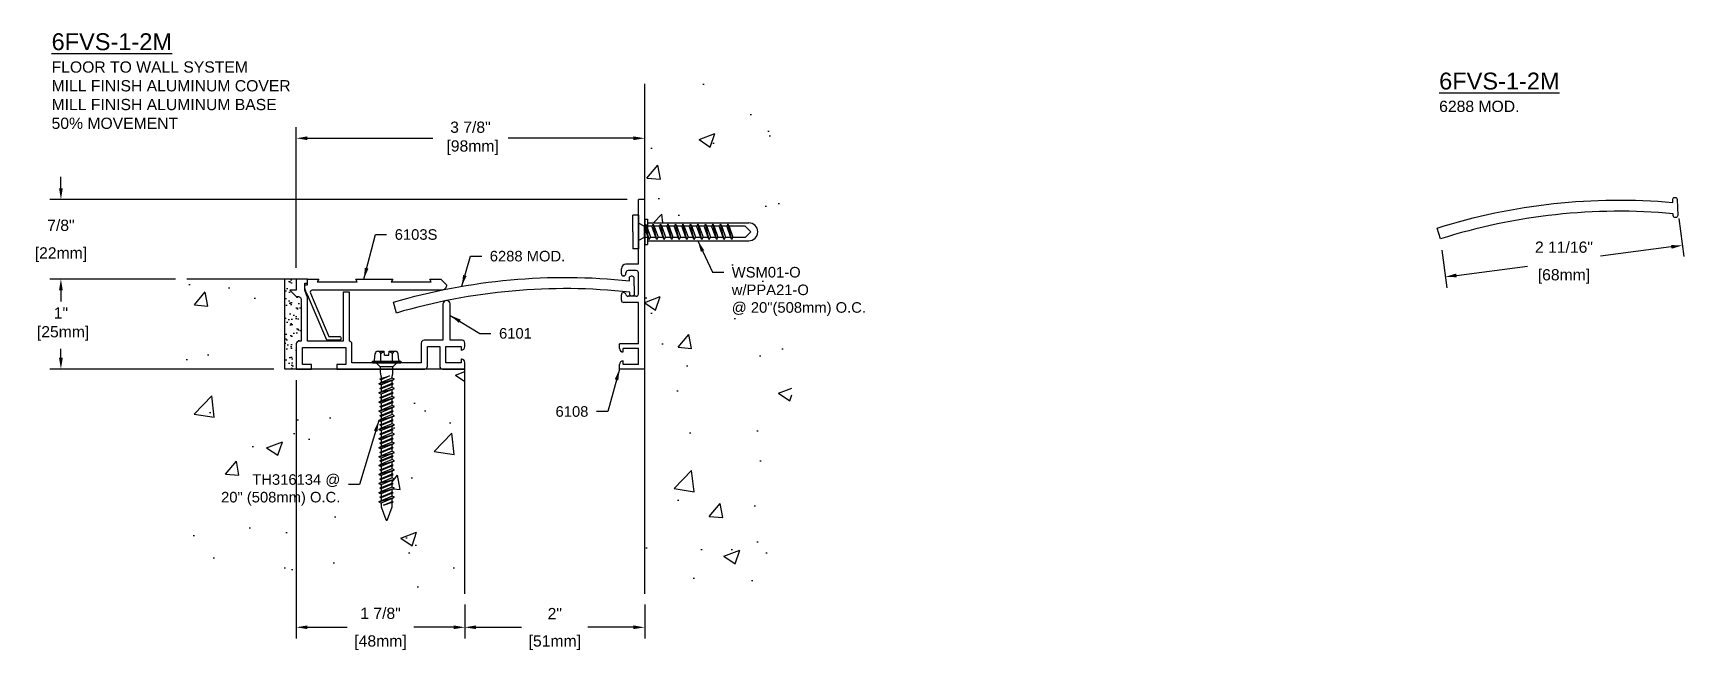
# Model space of a CAD drawing. Header units: inches. Extents: x 25.6 to 43.9, y 10.4 to 17.3.
import ezdxf

# ---------------------------------------------------------------- set-up
doc = ezdxf.new("R2010")
doc.units = ezdxf.units.IN
doc.header["$MEASUREMENT"] = 0
for name, color, linetype in [('Anchors', 4, 'Continuous'), ('Conditions', 1, 'Continuous'), ('Dimensions', 3, 'Continuous'), ('Metals', 7, 'Continuous'), ('Text', 2, 'Continuous')]:
    doc.layers.add(name, color=color, linetype=linetype)
doc.styles.add('arial', font='arial.ttf')
doc.styles.get("Standard").update_dxf_attribs({"font": 'arial.ttf'})
doc.dimstyles.new('ARIAL', dxfattribs={"dimtxt": 0.125, "dimasz": 0.125, "dimexe": 0.125, "dimexo": 0.125, "dimgap": 0.09, "dimtad": 0, "dimtih": 1, "dimtoh": 1, "dimdec": 4, "dimzin": 3, "dimdsep": 46, "dimlunit": 4, "dimtxsty": 'arial', "dimcen": 0.09, "dimadec": 0, "dimazin": 0, "dimtfac": 1, "dimtdec": 4, "dimtofl": 0, "dimtmove": 0, "dimatfit": 3, "dimfxl": 0, "dimfrac": 2, "dimtolj": 1, "dimtzin": 0, "dimarcsym": 0})

# ---------------------------------------------------------------- blocks, each defined once
blk = doc.blocks.new('6103S')
blk.add_lwpolyline([(-0.407, -0.285), (-0.549, -0.285), (-0.765, 0.218, -0.131528), (-0.794, 0.327), (-0.794, 0.329), (-0.764, 0.329), (-0.764, 0.394), (-0.639, 0.394), (-0.657, 0.364), (-0.211, 0.364), (-0.228, 0.394), (0.184, 0.394), (0.166, 0.364), (0.612, 0.364), (0.595, 0.394), (0.72, 0.394), (0.783, 0.331, -0.414214), (0.721, 0.269), (-0.714, 0.269, 0.577187), (-0.731, 0.239), (-0.527, -0.245), (-0.407, -0.245)], format="xyb")
blk.add_arc((-0.407, -0.265), 0.02, 269.652, 89.1599)
blk = doc.blocks.new('6108')
for p, q in [((-0.743, -0.003), (-0.743, 0.277)), ((-0.743, 0.277), (-0.692, 0.277)), ((-0.693, 0.067), (-0.693, 0.237)), ((-0.693, 0.237), (-0.653, 0.237)), ((-0.653, 0.237), (-0.653, 0.238)), ((-0.553, 0.237), (-0.553, 0.238)), ((-0.553, 0.237), (-0.513, 0.237)), ((-0.514, 0.277), (-0.463, 0.277)), ((-0.513, 0.067), (-0.513, 0.237)), ((-0.463, 0.067), (-0.463, 0.277)), ((-0.003, 0.067), (-0.003, 0.233)), ((0.021, 0.257), (0.083, 0.257)), ((0.107, 0.231), (0.107, 0.233)), ((0.292, 0.231), (0.292, 0.233)), ((0.316, 0.257), (0.372, 0.257)), ((0.316, 0.207), (0.328, 0.207)), ((0.422, 0.067), (0.422, 0.207)), ((-0.693, 0.067), (-0.513, 0.067)), ((-0.463, 0.067), (-0.003, 0.067)), ((0.067, 0.091), (0.067, 0.183)), ((0.091, 0.067), (0.328, 0.067)), ((0.352, 0.091), (0.352, 0.183)), ((0.422, 0.067), (1.142, 0.067)), ((1.142, -0.003), (1.142, 0.067)), ((-0.743, -0.003), (1.142, -0.003))]:
    blk.add_line(p, q)
for centre, radius, start, end in [((-0.692, 0.238), 0.039, 0, 90), ((-0.514, 0.238), 0.039, 90, 180), ((0.021, 0.233), 0.024, 90, 180), ((0.092, 0.183), 0.025, 100.5837, 179.9997), ((0.083, 0.233), 0.024, 0, 90), ((0.083, 0.231), 0.024, 280.584, 0), ((0.316, 0.233), 0.024, 90, 180), ((0.316, 0.231), 0.024, 180, 270), ((0.328, 0.183), 0.024, 0, 90), ((0.372, 0.207), 0.05, 0, 90), ((0.091, 0.091), 0.024, 180, 270), ((0.328, 0.091), 0.024, 270, 0)]:
    blk.add_arc(centre, radius, start, end)
blk = doc.blocks.new('PPA21')
for p, q in [((0.14, 0.03), (-0.14, 0.03)), ((-0.14, 0.03), (-0.14, 0)), ((0.14, 0), (-0.14, 0)), ((-0.1, 0), (-0.1, -1.128)), ((0.1, 0), (0.1, -1.128)), ((0.14, 0.03), (0.14, 0)), ((0.001, -1.227), (-0.001, -1.227))]:
    blk.add_line(p, q)
for centre, start, end in [((-0.001, -1.128), 180, 270), ((0.001, -1.128), 270, 0)]:
    blk.add_arc(centre, 0.099, start, end)
blk = doc.blocks.new('WSM01')
for p, q in [((0.005, 0.063), (-0.183, 0.063)), ((-0.183, 0.001), (-0.183, 0.063)), ((0.192, 0.001), (-0.183, 0.001)), ((-0.058, -0.064), (-0.093, 0.001)), ((0.005, 0.063), (0.192, 0.063)), ((0.067, -0.064), (0.103, 0.001)), ((0.192, 0.001), (0.192, 0.063)), ((-0.081, -0.12), (0.091, -0.078)), ((-0.081, -0.12), (-0.055, -0.106)), ((-0.081, -0.12), (-0.055, -0.134)), ((-0.081, -0.203), (0.091, -0.162)), ((-0.058, -0.107), (-0.058, -0.064)), ((0.067, -0.064), (-0.058, -0.064)), ((-0.058, -0.191), (-0.058, -0.133)), ((0.065, -0.064), (-0.055, -0.106)), ((0.065, -0.093), (-0.055, -0.134)), ((0.065, -0.147), (-0.055, -0.189)), ((0.065, -0.176), (-0.055, -0.218)), ((0.091, -0.078), (0.065, -0.064)), ((0.091, -0.078), (0.065, -0.093)), ((0.091, -0.162), (0.065, -0.147)), ((0.091, -0.162), (0.065, -0.176)), ((0.067, -0.065), (0.067, -0.064)), ((0.067, -0.149), (0.067, -0.092)), ((0.067, -0.232), (0.067, -0.175)), ((-0.081, -0.203), (-0.055, -0.189)), ((-0.081, -0.203), (-0.055, -0.218)), ((-0.081, -0.287), (0.091, -0.245)), ((-0.081, -0.287), (-0.055, -0.272)), ((-0.081, -0.287), (-0.055, -0.301)), ((-0.081, -0.37), (0.091, -0.328)), ((-0.081, -0.37), (-0.055, -0.356)), ((-0.058, -0.274), (-0.058, -0.216)), ((-0.058, -0.357), (-0.058, -0.3)), ((0.065, -0.231), (-0.055, -0.272)), ((0.065, -0.259), (-0.055, -0.301)), ((0.065, -0.314), (-0.055, -0.356)), ((0.065, -0.343), (-0.055, -0.384)), ((0.091, -0.245), (0.065, -0.231)), ((0.091, -0.245), (0.065, -0.259)), ((0.091, -0.328), (0.065, -0.314)), ((0.091, -0.328), (0.065, -0.343)), ((0.067, -0.315), (0.067, -0.258)), ((0.067, -0.399), (0.067, -0.342)), ((-0.081, -0.37), (-0.055, -0.384)), ((-0.081, -0.453), (0.091, -0.412)), ((-0.081, -0.453), (-0.055, -0.439)), ((-0.081, -0.453), (-0.055, -0.468)), ((-0.081, -0.537), (0.091, -0.495)), ((-0.081, -0.537), (-0.055, -0.522)), ((-0.081, -0.537), (-0.055, -0.551)), ((-0.058, -0.441), (-0.058, -0.383)), ((-0.058, -0.524), (-0.058, -0.466)), ((-0.058, -0.607), (-0.058, -0.55)), ((0.065, -0.397), (-0.055, -0.439)), ((0.065, -0.426), (-0.055, -0.468)), ((0.065, -0.481), (-0.055, -0.522)), ((0.065, -0.509), (-0.055, -0.551)), ((0.091, -0.412), (0.065, -0.397)), ((0.091, -0.412), (0.065, -0.426)), ((0.091, -0.495), (0.065, -0.481)), ((0.091, -0.495), (0.065, -0.509)), ((0.067, -0.482), (0.067, -0.425)), ((0.067, -0.565), (0.067, -0.508)), ((-0.081, -0.62), (0.091, -0.578)), ((-0.081, -0.62), (-0.055, -0.606)), ((-0.081, -0.62), (-0.055, -0.634)), ((-0.081, -0.703), (0.091, -0.662)), ((-0.081, -0.703), (-0.055, -0.689)), ((-0.081, -0.703), (-0.055, -0.718)), ((-0.058, -0.691), (-0.058, -0.633)), ((-0.058, -0.774), (-0.058, -0.716)), ((0.065, -0.564), (-0.055, -0.606)), ((0.065, -0.593), (-0.055, -0.634)), ((0.065, -0.647), (-0.055, -0.689)), ((0.065, -0.676), (-0.055, -0.718)), ((0.065, -0.731), (-0.055, -0.772)), ((0.091, -0.578), (0.065, -0.564)), ((0.091, -0.578), (0.065, -0.593)), ((0.091, -0.662), (0.065, -0.647)), ((0.091, -0.662), (0.065, -0.676)), ((0.091, -0.745), (0.065, -0.731)), ((0.067, -0.649), (0.067, -0.592)), ((0.067, -0.732), (0.067, -0.675)), ((-0.081, -0.787), (0.091, -0.745)), ((-0.081, -0.787), (-0.055, -0.772)), ((-0.081, -0.787), (-0.055, -0.801)), ((-0.081, -0.87), (0.091, -0.828)), ((-0.081, -0.87), (-0.055, -0.856)), ((-0.081, -0.87), (-0.055, -0.884)), ((-0.081, -0.953), (0.091, -0.912)), ((-0.058, -0.857), (-0.058, -0.8)), ((-0.058, -0.941), (-0.058, -0.883)), ((0.065, -0.759), (-0.055, -0.801)), ((0.065, -0.814), (-0.055, -0.856)), ((0.065, -0.843), (-0.055, -0.884)), ((0.065, -0.897), (-0.055, -0.939)), ((0.091, -0.745), (0.065, -0.759)), ((0.091, -0.828), (0.065, -0.814)), ((0.091, -0.828), (0.065, -0.843)), ((0.091, -0.912), (0.065, -0.897)), ((0.091, -0.912), (0.065, -0.926)), ((0.067, -0.815), (0.067, -0.758)), ((0.067, -0.899), (0.067, -0.842)), ((-0.081, -0.953), (-0.055, -0.939)), ((-0.081, -0.953), (-0.055, -0.968)), ((-0.081, -1.037), (0.091, -0.995)), ((-0.081, -1.037), (-0.055, -1.022)), ((-0.081, -1.037), (-0.055, -1.051)), ((-0.058, -1.024), (-0.058, -0.966)), ((-0.058, -1.187), (-0.058, -1.05)), ((0.065, -0.926), (-0.055, -0.968)), ((0.065, -0.981), (-0.055, -1.022)), ((0.065, -1.009), (-0.055, -1.051)), ((0.091, -0.995), (0.065, -0.981)), ((0.091, -0.995), (0.065, -1.009)), ((0.067, -0.982), (0.067, -0.925)), ((0.067, -1.187), (0.067, -1.008)), ((0.005, -1.249), (-0.058, -1.187)), ((0.005, -1.249), (0.067, -1.187))]:
    blk.add_line(p, q)
blk = doc.blocks.new('*D5')
at = {"layer": 'Defpoints', "color": 0}
for p in [(30.371, 11.052), (32.371, 11.052), (30.371, 10.675)]:
    blk.add_point(p, dxfattribs=at)
at = {"layer": 'Dimensions', "color": 0, "lineweight": -2}
for p, q in [((30.371, 10.927), (30.371, 10.55)), ((32.371, 10.927), (32.371, 10.55)), ((30.496, 10.675), (31.001, 10.675)), ((32.246, 10.675), (31.74, 10.675))]:
    blk.add_line(p, q, dxfattribs=at)
at = {"layer": 'Dimensions', "color": 0}
for points in [[(30.496, 10.696), (30.496, 10.655), (30.371, 10.675)], [(32.246, 10.696), (32.246, 10.655), (32.371, 10.675)]]:
    blk.add_solid(points, dxfattribs=at)
at = {"layer": 'Dimensions', "color": 0, "char_height": 0.125, "attachment_point": 5, "style": 'arial'}
for s, insert in [('\\A1;2"', (31.371, 10.828)), ('\\A1;[51mm]', (31.371, 10.505))]:
    blk.add_mtext(s, dxfattribs=dict(at, insert=insert))
blk = doc.blocks.new('*D6')
at = {"layer": 'Defpoints', "color": 0}
for p in [(28.496, 13.546), (30.371, 11.046), (30.371, 10.675)]:
    blk.add_point(p, dxfattribs=at)
at = {"layer": 'Dimensions', "color": 0, "lineweight": -2}
for p, q in [((28.496, 13.421), (28.496, 10.55)), ((30.371, 10.921), (30.371, 10.55)), ((28.621, 10.675), (29.064, 10.675)), ((30.246, 10.675), (29.803, 10.675))]:
    blk.add_line(p, q, dxfattribs=at)
at = {"layer": 'Dimensions', "color": 0}
for points in [[(28.621, 10.696), (28.621, 10.655), (28.496, 10.675)], [(30.246, 10.696), (30.246, 10.655), (30.371, 10.675)]]:
    blk.add_solid(points, dxfattribs=at)
at = {"layer": 'Dimensions', "color": 0, "char_height": 0.125, "attachment_point": 5, "style": 'arial'}
for s, insert in [('\\A1;1 7/8"', (29.433, 10.83)), ('\\A1;[48mm]', (29.433, 10.505))]:
    blk.add_mtext(s, dxfattribs=dict(at, insert=insert))
blk = doc.blocks.new('*D7')
at = {"layer": 'Defpoints', "color": 0}
for p in [(27.279, 14.546), (25.879, 13.546), (28.371, 13.546)]:
    blk.add_point(p, dxfattribs=at)
at = {"layer": 'Dimensions', "color": 0, "lineweight": -2}
for p, q in [((27.154, 14.546), (25.754, 14.546)), ((25.879, 14.421), (25.879, 14.321)), ((25.879, 13.671), (25.879, 13.771)), ((28.246, 13.546), (25.754, 13.546))]:
    blk.add_line(p, q, dxfattribs=at)
at = {"layer": 'Dimensions', "color": 0}
for points in [[(25.858, 14.421), (25.9, 14.421), (25.879, 14.546)], [(25.858, 13.671), (25.9, 13.671), (25.879, 13.546)]]:
    blk.add_solid(points, dxfattribs=at)
at = {"layer": 'Dimensions', "color": 0, "insert": (25.879, 14.046), "char_height": 0.125, "attachment_point": 5, "style": 'arial'}
blk.add_mtext('\\A1;1"\\P [25mm]', dxfattribs=at)
blk = doc.blocks.new('*D8')
at = {"layer": 'Defpoints', "color": 0}
for p in [(28.496, 16.111), (32.371, 15.431), (28.496, 14.546)]:
    blk.add_point(p, dxfattribs=at)
at = {"layer": 'Dimensions', "color": 0, "lineweight": -2}
for p, q in [((28.496, 14.671), (28.496, 16.236)), ((32.371, 15.556), (32.371, 16.236)), ((28.621, 16.111), (30.015, 16.111)), ((32.246, 16.111), (30.851, 16.111))]:
    blk.add_line(p, q, dxfattribs=at)
at = {"layer": 'Dimensions', "color": 0}
for points in [[(28.621, 16.132), (28.621, 16.09), (28.496, 16.111)], [(32.246, 16.132), (32.246, 16.09), (32.371, 16.111)]]:
    blk.add_solid(points, dxfattribs=at)
at = {"layer": 'Dimensions', "color": 0, "insert": (30.433, 16.111), "char_height": 0.125, "attachment_point": 5, "style": 'arial'}
blk.add_mtext('\\A1;3 7/8"\\P [98mm]', dxfattribs=at)
blk = doc.blocks.new('*D9')
at = {"layer": 'Defpoints', "color": 0}
for p in [(32.301, 15.431), (25.879, 14.546), (27.279, 14.546)]:
    blk.add_point(p, dxfattribs=at)
at = {"layer": 'Dimensions', "color": 0, "lineweight": -2}
for p, q in [((25.879, 15.556), (25.879, 15.681)), ((32.176, 15.431), (25.754, 15.431)), ((27.154, 14.546), (25.754, 14.546)), ((25.879, 14.421), (25.879, 14.296))]:
    blk.add_line(p, q, dxfattribs=at)
at = {"layer": 'Dimensions', "color": 0}
for points in [[(25.858, 15.556), (25.9, 15.556), (25.879, 15.431)], [(25.858, 14.421), (25.9, 14.421), (25.879, 14.546)]]:
    blk.add_solid(points, dxfattribs=at)
at = {"layer": 'Dimensions', "color": 0, "char_height": 0.125, "attachment_point": 5, "style": 'arial'}
for s, insert in [('\\A1;7/8"', (25.879, 15.143)), ('\\A1;[22mm]', (25.879, 14.818))]:
    blk.add_mtext(s, dxfattribs=dict(at, insert=insert))
blk = doc.blocks.new('*D14')
at = {"layer": 'Defpoints', "color": 0}
for p in [(43.855, 15.342), (41.219, 14.993), (43.911, 14.92)]:
    blk.add_point(p, dxfattribs=at)
at = {"layer": 'Dimensions', "color": 0, "lineweight": -2}
for p, q in [((43.872, 15.218), (43.928, 14.796)), ((43.787, 14.903), (42.999, 14.799)), ((41.235, 14.869), (41.291, 14.447)), ((41.398, 14.587), (42.187, 14.691))]:
    blk.add_line(p, q, dxfattribs=at)
at = {"layer": 'Dimensions', "color": 0}
for points in [[(43.785, 14.924), (43.79, 14.883), (43.911, 14.92)], [(41.396, 14.608), (41.401, 14.566), (41.275, 14.571)]]:
    blk.add_solid(points, dxfattribs=at)
at = {"layer": 'Dimensions', "color": 0, "char_height": 0.125, "attachment_point": 5, "style": 'arial'}
for s, insert in [('\\A1;2 11/16"', (42.593, 14.9)), ('\\A1;[68mm]', (42.593, 14.575))]:
    blk.add_mtext(s, dxfattribs=dict(at, insert=insert))
blk = doc.blocks.new('TH316134')
for p, q in [((-0.157, 0.019), (0.157, 0.019)), ((-0.157, 0), (-0.157, 0.019)), ((-0.157, 0), (0.157, 0)), ((-0.135, 0.029), (-0.129, 0.1)), ((-0.115, 0), (-0.07, -0.045)), ((-0.097, 0.127), (-0.027, 0.127)), ((-0.065, 0.019), (-0.065, 0.1)), ((-0.023, 0.083), (-0.027, 0.127)), ((-0.023, 0.083), (0.023, 0.083)), ((0.023, 0.083), (0.027, 0.127)), ((0.027, 0.127), (0.097, 0.127)), ((0.064, 0.019), (0.064, 0.1)), ((0.115, 0), (0.07, -0.045)), ((0.135, 0.029), (0.129, 0.1)), ((0.157, 0.019), (0.157, 0)), ((-0.074, -0.184), (0.032, -0.147)), ((0.032, -0.147), (-0.062, -0.19)), ((-0.062, -0.177), (0.032, -0.147)), ((0.062, -0.171), (-0.062, -0.221)), ((-0.086, -0.234), (0.086, -0.184)), ((-0.086, -0.336), (0.086, -0.285)), ((-0.074, -0.285), (0.074, -0.234)), ((-0.074, -0.387), (0.074, -0.336)), ((0.062, -0.197), (-0.062, -0.247)), ((-0.062, -0.279), (0.062, -0.228)), ((0.062, -0.241), (-0.062, -0.291)), ((0.062, -0.272), (-0.062, -0.323)), ((0.062, -0.298), (-0.062, -0.349)), ((-0.062, -0.381), (0.062, -0.33)), ((0.062, -0.342), (-0.062, -0.393)), ((-0.086, -0.437), (0.086, -0.387)), ((-0.086, -0.539), (0.086, -0.488)), ((-0.074, -0.488), (0.074, -0.437)), ((-0.074, -0.59), (0.074, -0.539)), ((0.062, -0.374), (-0.062, -0.425)), ((0.062, -0.4), (-0.062, -0.45)), ((-0.062, -0.482), (0.062, -0.431)), ((0.062, -0.444), (-0.062, -0.494)), ((0.062, -0.475), (-0.062, -0.526)), ((0.062, -0.501), (-0.062, -0.552)), ((-0.062, -0.584), (0.062, -0.533)), ((0.062, -0.545), (-0.062, -0.596)), ((-0.086, -0.641), (0.086, -0.59)), ((-0.086, -0.742), (0.086, -0.691)), ((-0.074, -0.691), (0.074, -0.641)), ((0.062, -0.577), (-0.062, -0.628)), ((0.062, -0.603), (-0.062, -0.654)), ((-0.062, -0.685), (0.062, -0.634)), ((0.062, -0.647), (-0.062, -0.698)), ((0.062, -0.678), (-0.062, -0.729)), ((0.062, -0.704), (-0.062, -0.755)), ((-0.086, -0.844), (0.086, -0.793)), ((-0.086, -0.945), (0.086, -0.895)), ((-0.074, -0.793), (0.074, -0.742)), ((-0.074, -0.895), (0.074, -0.844)), ((-0.062, -0.787), (0.062, -0.736)), ((0.062, -0.748), (-0.062, -0.799)), ((0.062, -0.78), (-0.062, -0.831)), ((0.062, -0.806), (-0.062, -0.857)), ((-0.062, -0.888), (0.062, -0.838)), ((0.062, -0.85), (-0.062, -0.901)), ((0.062, -0.882), (-0.062, -0.932)), ((0.062, -0.907), (-0.062, -0.958)), ((-0.086, -1.047), (0.086, -0.996)), ((-0.086, -1.141), (0.086, -1.09)), ((-0.074, -0.996), (0.074, -0.945)), ((-0.074, -1.09), (0.074, -1.039)), ((-0.062, -0.99), (0.062, -0.939)), ((0.062, -0.951), (-0.062, -1.002)), ((0.062, -0.983), (-0.062, -1.034)), ((0.062, -1.009), (-0.062, -1.06)), ((-0.062, -1.084), (0.062, -1.033)), ((0.062, -1.045), (-0.062, -1.096)), ((0.062, -1.077), (-0.062, -1.128)), ((-0.086, -1.242), (0.086, -1.191)), ((-0.074, -1.191), (0.074, -1.141)), ((-0.074, -1.293), (0.074, -1.242)), ((0.062, -1.103), (-0.062, -1.154)), ((-0.062, -1.185), (0.062, -1.134)), ((0.062, -1.147), (-0.062, -1.198)), ((0.062, -1.178), (-0.062, -1.229)), ((0.062, -1.204), (-0.062, -1.255)), ((-0.062, -1.287), (0.062, -1.236)), ((0.062, -1.248), (-0.062, -1.299)), ((0.062, -1.28), (-0.062, -1.331)), ((-0.086, -1.344), (0.086, -1.293)), ((-0.086, -1.445), (0.086, -1.395)), ((-0.074, -1.395), (0.074, -1.344)), ((-0.074, -1.496), (0.074, -1.445)), ((0.062, -1.306), (-0.062, -1.357)), ((-0.062, -1.388), (0.062, -1.338)), ((0.062, -1.35), (-0.062, -1.401)), ((0.062, -1.382), (-0.062, -1.432)), ((0.062, -1.407), (-0.062, -1.458)), ((-0.062, -1.49), (0.062, -1.439)), ((0.062, -1.451), (-0.062, -1.502)), ((-0.086, -1.547), (0.086, -1.496)), ((0.062, -1.483), (-0.062, -1.534)), ((0.062, -1.509), (-0.062, -1.56)), ((-0.034, -1.584), (0.062, -1.541)), ((-0.034, -1.584), (0.074, -1.547)), ((0.062, -1.553), (-0.034, -1.584))]:
    blk.add_line(p, q)
blk.add_lwpolyline([(0.07, -0.045), (-0.07, -0.045), (-0.07, -0.112, 0.052126), (-0.069, -0.122), (-0.063, -0.148, -0.052126), (-0.062, -0.157), (-0.062, -0.177), (-0.074, -0.184), (-0.062, -0.19), (-0.062, -0.221), (-0.086, -0.234), (-0.062, -0.247), (-0.062, -0.279), (-0.074, -0.285), (-0.062, -0.291), (-0.062, -0.323), (-0.086, -0.336), (-0.062, -0.349), (-0.062, -0.381), (-0.074, -0.387), (-0.062, -0.393), (-0.062, -0.425), (-0.086, -0.437), (-0.062, -0.45), (-0.062, -0.482), (-0.074, -0.488), (-0.062, -0.494), (-0.062, -0.526), (-0.086, -0.539), (-0.062, -0.552), (-0.062, -0.584), (-0.074, -0.59), (-0.062, -0.596), (-0.062, -0.628), (-0.086, -0.641), (-0.062, -0.654), (-0.062, -0.685), (-0.074, -0.691), (-0.062, -0.698), (-0.062, -0.729), (-0.086, -0.742), (-0.062, -0.755), (-0.062, -0.787), (-0.074, -0.793), (-0.062, -0.799), (-0.062, -0.831), (-0.086, -0.844), (-0.062, -0.857), (-0.062, -0.888), (-0.074, -0.895), (-0.062, -0.901), (-0.062, -0.932), (-0.086, -0.945), (-0.062, -0.958), (-0.062, -0.99), (-0.074, -0.996), (-0.062, -1.002), (-0.062, -1.034), (-0.086, -1.047), (-0.062, -1.06), (-0.062, -1.084), (-0.074, -1.09), (-0.062, -1.096), (-0.062, -1.128), (-0.086, -1.141), (-0.062, -1.154), (-0.062, -1.185), (-0.074, -1.191), (-0.062, -1.198), (-0.062, -1.229), (-0.086, -1.242), (-0.062, -1.255), (-0.062, -1.287), (-0.074, -1.293), (-0.062, -1.299), (-0.062, -1.331), (-0.086, -1.344), (-0.062, -1.357), (-0.062, -1.388), (-0.074, -1.395), (-0.062, -1.401), (-0.062, -1.432), (-0.086, -1.445), (-0.062, -1.458), (-0.062, -1.49), (-0.074, -1.496), (-0.062, -1.502), (-0.062, -1.534), (-0.086, -1.547), (-0.062, -1.56), (-0.062, -1.586, 0.084437), (-0.06, -1.601), (-0.01, -1.744, 0.648167), (0.01, -1.744), (0.06, -1.601, 0.084437), (0.062, -1.586), (0.062, -1.553), (0.074, -1.547), (0.062, -1.541), (0.062, -1.509), (0.086, -1.496), (0.062, -1.483), (0.062, -1.451), (0.074, -1.445), (0.062, -1.439), (0.062, -1.407), (0.086, -1.395), (0.062, -1.382), (0.062, -1.35), (0.074, -1.344), (0.062, -1.338), (0.062, -1.306), (0.086, -1.293), (0.062, -1.28), (0.062, -1.248), (0.074, -1.242), (0.062, -1.236), (0.062, -1.204), (0.086, -1.191), (0.062, -1.178), (0.062, -1.147), (0.074, -1.141), (0.062, -1.134), (0.062, -1.103), (0.086, -1.09), (0.062, -1.077), (0.062, -1.045), (0.074, -1.039), (0.062, -1.033), (0.062, -1.009), (0.086, -0.996), (0.062, -0.983), (0.062, -0.951), (0.074, -0.945), (0.062, -0.939), (0.062, -0.907), (0.086, -0.895), (0.062, -0.882), (0.062, -0.85), (0.074, -0.844), (0.062, -0.838), (0.062, -0.806), (0.086, -0.793), (0.062, -0.78), (0.062, -0.748), (0.074, -0.742), (0.062, -0.736), (0.062, -0.704), (0.086, -0.691), (0.062, -0.678), (0.062, -0.647), (0.074, -0.641), (0.062, -0.634), (0.062, -0.603), (0.086, -0.59), (0.062, -0.577), (0.062, -0.545), (0.074, -0.539), (0.062, -0.533), (0.062, -0.501), (0.086, -0.488), (0.062, -0.475), (0.062, -0.444), (0.074, -0.437), (0.062, -0.431), (0.062, -0.4), (0.086, -0.387), (0.062, -0.374), (0.062, -0.342), (0.074, -0.336), (0.062, -0.33), (0.062, -0.298), (0.086, -0.285), (0.062, -0.272), (0.062, -0.241), (0.074, -0.234), (0.062, -0.228), (0.062, -0.197), (0.086, -0.184), (0.062, -0.171), (0.062, -0.157, -0.052126), (0.063, -0.148), (0.069, -0.122, 0.052126), (0.07, -0.112)], format="xyb", close=True)
for centre, radius, start, end in [((-0.146, 0.03), 0.0112, 270, 355), ((-0.097, 0.095), 0.0327, 9.285, 170.715), ((0, 0.038), 0.0896, 107.4215, 136.0407), ((0, 0.038), 0.0896, 43.9593, 72.5785), ((0.097, 0.095), 0.0327, 9.285, 170.715), ((0.146, 0.03), 0.0112, 185, 270)]:
    blk.add_arc(centre, radius, start, end)

msp = doc.modelspace()

# ---------------------------------------------------------------- hatches: boundary and pattern name
at = {"layer": 'Conditions'}
h = msp.add_hatch(dxfattribs=at)
h.set_pattern_fill('AR-CONC', color=256, scale=0.25, style=0)
h.paths.add_polyline_path([(34.00643, 16.715), (32.37087, 16.715), (32.37087, 15.211), (32.40087, 15.211), (32.40087, 15.171), (33.52878, 15.171, -0.41421356), (33.62778, 15.072), (33.62778, 15.07, -0.41421356), (33.52878, 14.971), (32.40087, 14.971), (32.40087, 14.931), (32.37087, 14.931), (32.37087, 11.05161), (34.00643, 11.05161)])
h.paths.add_polyline_path([(33.30965, 14.71032), (34.83804, 14.71032), (34.83804, 14.10152), (33.30965, 14.10152)], flags=9)
h = msp.add_hatch(dxfattribs=at)
h.set_pattern_fill('AR-CONC', color=256, scale=0.25, style=0)
h.paths.add_polyline_path([(29.43862, 12.9883), (29.43862, 13.01999), (29.42718, 13.02615), (29.43862, 13.03231), (29.43862, 13.06401), (29.41462, 13.07693), (29.43862, 13.08986), (29.43862, 13.12155), (29.42718, 13.12771), (29.43862, 13.13388), (29.43862, 13.16557), (29.41462, 13.1785), (29.43862, 13.19142), (29.43862, 13.22311), (29.42718, 13.22928), (29.43862, 13.23544), (29.43862, 13.26713), (29.41462, 13.28006), (29.43862, 13.29298), (29.43862, 13.32468), (29.42718, 13.33084), (29.43862, 13.337), (29.43862, 13.3687), (29.41462, 13.38162), (29.43862, 13.39455), (29.43862, 13.42624), (29.42718, 13.4324), (29.43862, 13.43856), (29.43862, 13.4587, 0.05212645), (29.43761, 13.46831), (29.43112, 13.49904), (29.43112, 13.546), (29.11587, 13.546), (28.94587, 13.546), (28.37087, 13.546), (28.37087, 14.546), (27.27862, 14.546), (27.27862, 11.05161), (30.37087, 11.05161), (30.37087, 13.546), (30.12187, 13.546), (29.57062, 13.546), (29.57062, 13.49904), (29.56412, 13.46831, 0.05212645), (29.56312, 13.4587), (29.56312, 13.44533), (29.58712, 13.4324), (29.56312, 13.41948), (29.56312, 13.38778), (29.57456, 13.38162), (29.56312, 13.37546), (29.56312, 13.34376), (29.58712, 13.33084), (29.56312, 13.31791), (29.56312, 13.28622), (29.57456, 13.28006), (29.56312, 13.27389), (29.56312, 13.2422), (29.58712, 13.22928), (29.56312, 13.21635), (29.56312, 13.18466), (29.57456, 13.1785), (29.56312, 13.17233), (29.56312, 13.14064), (29.58712, 13.12771), (29.56312, 13.11479), (29.56312, 13.0831), (29.57456, 13.07693), (29.56312, 13.07077), (29.56312, 13.03908), (29.58712, 13.02615), (29.56312, 13.01323), (29.56312, 12.98153), (29.57456, 12.97537), (29.56312, 12.96921), (29.56312, 12.93751), (29.58712, 12.92459), (29.56312, 12.91166), (29.56312, 12.87997), (29.57456, 12.87381), (29.56312, 12.86764), (29.56312, 12.83595), (29.58712, 12.82303), (29.56312, 12.8101), (29.56312, 12.77841), (29.57456, 12.77225), (29.56312, 12.76608), (29.56312, 12.73439), (29.58712, 12.72146), (29.56312, 12.70854), (29.56312, 12.67685), (29.57456, 12.67068), (29.56312, 12.66452), (29.56312, 12.63283), (29.58712, 12.6199), (29.56312, 12.60698), (29.56312, 12.5831), (29.57456, 12.57693), (29.56312, 12.57077), (29.56312, 12.53908), (29.58712, 12.52615), (29.56312, 12.51323), (29.56312, 12.48153), (29.57456, 12.47537), (29.56312, 12.46921), (29.56312, 12.43751), (29.58712, 12.42459), (29.56312, 12.41166), (29.56312, 12.37997), (29.57456, 12.37381), (29.56312, 12.36764), (29.56312, 12.33595), (29.58712, 12.32303), (29.56312, 12.3101), (29.56312, 12.27841), (29.57456, 12.27225), (29.56312, 12.26608), (29.56312, 12.23439), (29.58712, 12.22146), (29.56312, 12.20854), (29.56312, 12.17685), (29.57456, 12.17068), (29.56312, 12.16452), (29.56312, 12.13283), (29.58712, 12.1199), (29.56312, 12.10698), (29.56312, 12.07528), (29.57456, 12.06912), (29.56312, 12.06296), (29.56312, 12.03033, -0.08443704), (29.5605, 12.01496), (29.51109, 11.87391, -0.77412328), (29.49065, 11.87391), (29.44123, 12.01496, -0.08443704), (29.43862, 12.03033), (29.43862, 12.0562), (29.41462, 12.06912), (29.43862, 12.08205), (29.43862, 12.11374), (29.42718, 12.1199), (29.43862, 12.12606), (29.43862, 12.15776), (29.41462, 12.17068), (29.43862, 12.18361), (29.43862, 12.2153), (29.42718, 12.22146), (29.43862, 12.22763), (29.43862, 12.25932), (29.41462, 12.27225), (29.43862, 12.28517), (29.43862, 12.31686), (29.42718, 12.32303), (29.43862, 12.32919), (29.43862, 12.36088), (29.41462, 12.37381), (29.43862, 12.38673), (29.43862, 12.41843), (29.42718, 12.42459), (29.43862, 12.43075), (29.43862, 12.46245), (29.41462, 12.47537), (29.43862, 12.4883), (29.43862, 12.51999), (29.42718, 12.52615), (29.43862, 12.53231), (29.43862, 12.5562), (29.41462, 12.56912), (29.43862, 12.58205), (29.43862, 12.61374), (29.42718, 12.6199), (29.43862, 12.62606), (29.43862, 12.65776), (29.41462, 12.67068), (29.43862, 12.68361), (29.43862, 12.7153), (29.42718, 12.72146), (29.43862, 12.72763), (29.43862, 12.75932), (29.41462, 12.77225), (29.43862, 12.78517), (29.43862, 12.81686), (29.42718, 12.82303), (29.43862, 12.82919), (29.43862, 12.86088), (29.41462, 12.87381), (29.43862, 12.88673), (29.43862, 12.91843), (29.42718, 12.92459), (29.43862, 12.93075), (29.43862, 12.96245), (29.41462, 12.97537)])
h.paths.add_polyline_path([(27.6495, 12.40758), (29.01534, 12.40758), (29.01534, 11.99671), (27.6495, 11.99671)], flags=24)
h = msp.add_hatch(dxfattribs=at)
h.set_pattern_fill('AR-SAND', color=256, scale=0.0625, style=0)
h.paths.add_polyline_path([(28.55087, 14.32, 0.41421356), (28.51987, 14.351), (28.49587, 14.351), (28.42587, 14.421), (28.49587, 14.421), (28.49587, 14.546), (28.37087, 14.546), (28.37087, 13.546), (28.49587, 13.546), (28.49587, 13.825, -0.41421356), (28.52687, 13.856), (28.55087, 13.856)])

# ---------------------------------------------------------------- linework, layer by layer
for points in [[(43.83584, 15.22873), (43.83384, 15.22865, -0.41421356), (43.80894, 15.25171), (43.80812, 15.27294, 0.09925481), (41.21861, 14.99299), (41.18269, 15.11273, -0.09858412), (43.80327, 15.39887), (43.80213, 15.42858, -0.41421356), (43.82518, 15.45348), (43.82718, 15.45356, -0.41421356), (43.85209, 15.4305), (43.8589, 15.25363, -0.41421356)], [(32.23095, 14.356), (32.22895, 14.35596, -0.41421356), (32.20448, 14.37947), (32.20405, 14.40071, 0.09925481), (29.60984, 14.16834), (29.57612, 14.28872, -0.09858412), (32.20151, 14.52671), (32.20091, 14.55644, -0.41421356), (32.22442, 14.58091), (32.22642, 14.58095, -0.41421356), (32.2509, 14.55744), (32.25446, 14.38048, -0.41421356)]]:
    msp.add_lwpolyline(points, format="xyb", close=True)
for p, q in [((28.49587, 14.546), (27.27862, 14.546)), ((28.37087, 13.546), (28.37087, 14.546)), ((30.37087, 13.546), (28.37087, 13.546)), ((30.37087, 11.046), (30.37087, 13.546))]:
    msp.add_line(p, q, dxfattribs=at)
msp.add_lwpolyline([(32.37087, 11.046), (32.37087, 16.715)], dxfattribs=at)
at = {"layer": 'Metals'}
msp.add_lwpolyline([(30.09087, 13.577, 0.41421356), (30.12187, 13.546), (30.37087, 13.546), (30.37087, 13.618, 0.41421356), (30.33287, 13.656), (30.33087, 13.656), (30.33087, 13.616), (30.16087, 13.616), (30.16087, 13.796), (30.33087, 13.796), (30.33087, 13.756, 0.41421356), (30.37087, 13.796), (30.37087, 13.835, 0.41421356), (30.33987, 13.866), (30.20787, 13.866), (30.20787, 14.27035, 0.89056363), (30.12787, 14.27035), (30.12787, 13.866), (29.91687, 13.866, 0.41421356), (29.88587, 13.835), (29.88587, 13.616), (29.11587, 13.616), (29.11587, 13.825, 0.38610129), (29.08787, 13.85585), (29.08787, 14.401), (29.01787, 14.401), (29.01787, 13.856), (28.62087, 13.856), (28.62087, 14.341), (28.59087, 14.421), (28.59087, 14.501), (28.62087, 14.501), (28.62087, 14.546), (28.49587, 14.546), (28.49587, 14.421), (28.42587, 14.421), (28.49587, 14.351), (28.51987, 14.351, -0.41421356), (28.55087, 14.32), (28.55087, 13.856), (28.52687, 13.856, 0.41421356), (28.49587, 13.825), (28.49587, 13.546), (28.66587, 13.546), (28.66587, 13.596), (28.56587, 13.596), (28.56587, 13.786), (29.04587, 13.786), (29.04587, 13.596), (28.94587, 13.596), (28.94587, 13.546), (29.11587, 13.546), (29.92487, 13.546, 0.41421356), (29.95587, 13.577), (29.95587, 13.796), (30.09087, 13.796)], format="xyb", close=True, dxfattribs=at)

# ---------------------------------------------------------------- block references
at = {"layer": 'Anchors', "rotation": 90}
for name, p in [('WSM01', (32.30141, 15.0661)), ('PPA21', (32.40087, 15.071))]:
    msp.add_blockref(name, p, dxfattribs=at)
at = {"layer": 'Anchors'}
msp.add_blockref('TH316134', (29.50087, 13.616), dxfattribs=at)
at = {"layer": 'Metals', "rotation": 90}
msp.add_blockref('6108', (32.36832, 14.28879), dxfattribs=at)
at = {"layer": 'Metals'}
msp.add_blockref('6103S', (29.38532, 14.15215), dxfattribs=at)

# ---------------------------------------------------------------- texts
at = {"layer": 'Text', "char_height": 0.1875, "attachment_point": 1}
for s, insert, width in [('{\\L6FVS-1-2M\\P\\H0.6667x;\\lFLOOR TO WALL SYSTEM\\PMILL FINISH ALUMINUM COVER\\PMILL FINISH ALUMINUM BASE\\P50% MOVEMENT}', (25.77545, 17.27802), 5.125), ('{\\L6FVS-1-2M\\P\\H0.6667x;\\l6288 MOD.}', (41.20541, 16.84086), 1.625)]:
    msp.add_mtext(s, dxfattribs=dict(at, insert=insert, width=width))
at = {"layer": 'Text', "char_height": 0.1175}
for s, insert, attachment_point in [('\\A1;6103S', (29.5911, 15.10006), 1), ('6288 MOD.', (30.64802, 14.85965), 1), ('WSM01-O\\Pw/PPA21-O\\P@ 20"(508mm) O.C.', (33.33903, 14.68094), 1), ('\\A1;6101', (30.75118, 14.00148), 1), ('\\A1;6108', (31.74467, 13.0139), 9), ('TH316134 @\\P20" (508mm) O.C.', (28.98596, 12.20214), 6)]:
    msp.add_mtext(s, dxfattribs=dict(at, insert=insert, attachment_point=attachment_point))

# ---------------------------------------------------------------- dimensions: what is measured, and where the dimension line sits
at = {"layer": 'Dimensions'}
dim = msp.add_linear_dim(base=(28.49587, 16.11108), p1=(32.37087, 15.431), p2=(28.49587, 14.546), dimstyle='ARIAL', override={"dimpost": '\\X'}, dxfattribs=at)
dim.commit()
dim.dimension.update_dxf_attribs({"geometry": '*D8', "text_midpoint": (30.43337, 16.11108), "dimtype": 160})
dim = msp.add_linear_dim(base=(25.87907, 14.546), p1=(32.30087, 15.431), p2=(27.27862, 14.546), angle=90, dimstyle='ARIAL', override={"dimpost": '\\X'}, dxfattribs=at)
dim.commit()
dim.dimension.update_dxf_attribs({"geometry": '*D9', "text_midpoint": (25.87907, 14.9885)})
dim = msp.add_aligned_dim(p1=(41.21861, 14.99299), p2=(43.85549, 15.34207), distance=-0.42612, dimstyle='ARIAL', override={"dimpost": '\\X'}, dxfattribs=at)
dim.commit()
dim.dimension.update_dxf_attribs({"geometry": '*D14', "text_midpoint": (42.59298, 14.74509)})
dim = msp.add_linear_dim(base=(25.87907, 13.546), p1=(27.27862, 14.546), p2=(28.37087, 13.546), angle=90, dimstyle='ARIAL', override={"dimpost": '\\X'}, dxfattribs=at)
dim.commit()
dim.dimension.update_dxf_attribs({"geometry": '*D7', "text_midpoint": (25.87907, 14.046), "dimtype": 160})
for p1, p2, picture, middle in [((28.49587, 13.546), (30.37087, 11.046), '*D6', (29.43337, 10.67544)), ((32.37087, 11.05161), (30.37087, 11.05161), '*D5', (31.37087, 10.67544))]:
    dim = msp.add_linear_dim(base=(30.37087, 10.67544), p1=p1, p2=p2, dimstyle='ARIAL', override={"dimpost": '\\X'}, dxfattribs=at)
    dim.commit()
    dim.dimension.update_dxf_attribs({"geometry": picture, "text_midpoint": middle})

# ---------------------------------------------------------------- leaders
at = {"layer": 'Text', "annotation_type": 0, "has_hookline": 1}
for points, hookline_direction, text_width in [([(29.24755, 14.546), (29.3761, 15.04131), (29.5011, 15.04131)], 0, 0.4599), ([(32.96149, 14.971), (33.12403, 14.62219), (33.24903, 14.62219)], 0, 1.46963), ([(30.20787, 14.14267), (30.53618, 13.94273), (30.66118, 13.94273)], 0, 0.32886), ([(32.09087, 13.546), (31.95967, 13.07265), (31.83467, 13.07265)], 1, 0.35178), ([(29.41462, 12.97537), (29.20096, 12.26089), (29.07596, 12.26089)], 1, 1.30709)]:
    msp.add_leader(points, dimstyle='ARIAL', dxfattribs=dict(at, hookline_direction=hookline_direction, text_width=text_width))
at = {"layer": 'Text'}
msp.add_leader([(30.33631, 14.46597), (30.43302, 14.8009), (30.55802, 14.8009)], dimstyle='ARIAL', dxfattribs=at)

doc.saveas('drawing.dxf')
